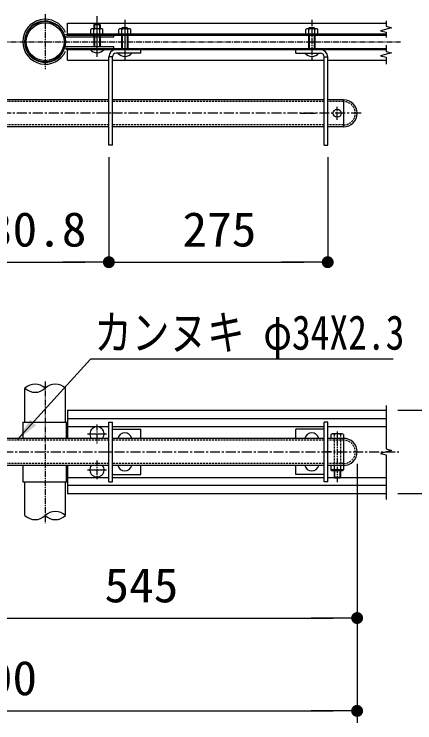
# Model space of a CAD drawing. Units: millimetres, scale not verified, with parts at other scales. Extents: x -5940 to 5940, y -4200 to 4200.
# Drawn here: x 3798 to 4805, y 264 to 2045 of the extents above; entities that cross this region are included whole.
import ezdxf
from ezdxf.enums import TextEntityAlignment as Align

# ---------------------------------------------------------------- set-up
doc = ezdxf.new("R2010")
doc.units = ezdxf.units.MM
doc.header["$LTSCALE"] = 20
for name, pattern in [('USER1', [0.375, 0.25, -0.125]), ('USER2', [1.125, 0.75, -0.125, 0.125, -0.125]), ('USER4', [2, 1.25, -0.25, 0.25, -0.25])]:
    doc.linetypes.add(name, pattern=pattern)
for name, color, linetype, lineweight in [('0-1_SUNPOU', 1, 'Continuous', 25), ('0-3_7詳細', 7, 'Continuous', 25), ('0-A_6文字', 7, 'Continuous', 25)]:
    doc.layers.add(name, color=color, linetype=linetype, lineweight=lineweight)
doc.styles.add('ＭＳ ゴシック', font='')
doc.styles.get('ＭＳ ゴシック').set_extended_font_data('MS Gothic')

# ---------------------------------------------------------------- blocks, each defined once
blk = doc.blocks.new('M1')
at = {"layer": '0-1_SUNPOU'}
blk.add_line((-5, 0), (-38.576, 0), dxfattribs=at)
for points in [[(0, 0), (-5, 0), (-4.961, 0.627)], [(0, 0), (-4.961, -0.627), (-5, 0)], [(0, 0), (-4.961, 0.627), (-4.843, 1.243)], [(0, 0), (-4.843, -1.243), (-4.961, -0.627)], [(0, 0), (-4.843, 1.243), (-4.649, 1.841)], [(0, 0), (-4.649, -1.841), (-4.843, -1.243)], [(0, 0), (-4.649, 1.841), (-4.382, 2.409)], [(0, 0), (-4.382, -2.409), (-4.649, -1.841)], [(0, 0), (-4.382, 2.409), (-4.045, 2.939)], [(0, 0), (-4.045, -2.939), (-4.382, -2.409)], [(0, 0), (-4.045, 2.939), (-3.645, 3.423)], [(0, 0), (-3.645, -3.423), (-4.045, -2.939)], [(0, 0), (-3.645, 3.423), (-3.187, 3.853)], [(0, 0), (-3.187, -3.853), (-3.645, -3.423)], [(0, 0), (-3.187, 3.853), (-2.679, 4.222)], [(0, 0), (-2.679, -4.222), (-3.187, -3.853)], [(0, 0), (-2.679, 4.222), (-2.129, 4.524)], [(0, 0), (-2.129, -4.524), (-2.679, -4.222)], [(0, 0), (-2.129, 4.524), (-1.545, 4.755)], [(0, 0), (-1.545, -4.755), (-2.129, -4.524)], [(0, 0), (-1.545, 4.755), (-0.937, 4.911)], [(0, 0), (-0.937, -4.911), (-1.545, -4.755)], [(0, 0), (-0.937, 4.911), (-0.314, 4.99)], [(0, 0), (-0.314, -4.99), (-0.937, -4.911)], [(0, 0), (-0.314, 4.99), (0.314, 4.99)], [(0, 0), (0.314, -4.99), (-0.314, -4.99)], [(0, 0), (0.314, 4.99), (0.937, 4.911)], [(0, 0), (0.937, 4.911), (1.545, 4.755)], [(0, 0), (1.545, 4.755), (2.129, 4.524)], [(0, 0), (2.129, 4.524), (2.679, 4.222)], [(0, 0), (2.679, 4.222), (3.187, 3.853)], [(0, 0), (3.187, 3.853), (3.645, 3.423)], [(0, 0), (3.645, 3.423), (4.045, 2.939)], [(0, 0), (4.045, 2.939), (4.382, 2.409)], [(0, 0), (4.382, 2.409), (4.649, 1.841)], [(0, 0), (4.649, 1.841), (4.843, 1.243)], [(0, 0), (4.843, 1.243), (4.961, 0.627)], [(0, 0), (4.961, 0.627), (5, 0)], [(0, 0), (0.937, -4.911), (0.314, -4.99)], [(0, 0), (1.545, -4.755), (0.937, -4.911)], [(0, 0), (2.129, -4.524), (1.545, -4.755)], [(0, 0), (2.679, -4.222), (2.129, -4.524)], [(0, 0), (3.187, -3.853), (2.679, -4.222)], [(0, 0), (3.645, -3.423), (3.187, -3.853)], [(0, 0), (4.045, -2.939), (3.645, -3.423)], [(0, 0), (4.382, -2.409), (4.045, -2.939)], [(0, 0), (4.649, -1.841), (4.382, -2.409)], [(0, 0), (4.843, -1.243), (4.649, -1.841)], [(0, 0), (4.961, -0.627), (4.843, -1.243)], [(0, 0), (5, 0), (4.961, -0.627)]]:
    blk.add_solid(points, dxfattribs=at)

msp = doc.modelspace()

# ---------------------------------------------------------------- linework, layer by layer
at = {"layer": '0-3_7詳細', "color": 1, "linetype": 'USER2'}
for p, q in [((3876.38, 2045.15), (3876.38, 1906.55)), ((4546.38, 2030.83), (4546.38, 1929.34)), ((2776.6, 1975.85), (4769.26, 1975.85)), ((4610.28, 1779.75), (4610.28, 1812.19)), ((4059.34, 1796.05), (4022.98, 1796.05)), ((4518.12, 1796.05), (4554.49, 1796.05)), ((3876.38, 1121.66), (3876.38, 766.01)), ((4006.38, 1013.88), (4006.38, 966.5)), ((4610.28, 996.68), (4610.28, 868.81)), ((4027, 945.19), (4045.38, 945.19)), ((4595.77, 945.19), (4577.38, 945.19)), ((4006.38, 923.88), (4006.38, 876.5))]:
    msp.add_line(p, q, dxfattribs=at)
at = {"layer": '0-3_7詳細', "color": 1}
for p, q in [((4006.38, 2039.83), (4006.38, 1938.34)), ((4076.38, 2030.83), (4076.38, 1929.34)), ((4036.38, 1686.05), (4036.38, 1421.85)), ((4036.38, 1686.05), (4036.38, 1421.85)), ((4586.38, 1686.05), (4586.38, 1421.85)), ((3634.78, 1421.85), (3976.38, 1421.85)), ((4096.38, 1421.85), (4526.38, 1421.85)), ((4762.93, 1050.19), (4980.34, 1050.19)), ((3982.69, 990.19), (4030.07, 990.19)), ((4660.28, 915.19), (4660.28, 264.28)), ((4660.28, 915.19), (4660.28, 527.66)), ((3982.69, 900.19), (4030.07, 900.19)), ((4762.93, 840.19), (4980.34, 840.19)), ((3630.28, 527.66), (4600.28, 527.66)), ((2920.28, 294.28), (4600.28, 294.28))]:
    msp.add_line(p, q, dxfattribs=at)
at = {"layer": '0-3_7詳細'}
for p, q in [((3932.38, 2022.45), (4732.93, 2022.45)), ((3932.38, 1992.45), (3932.38, 2022.45)), ((3998.38, 2018.45), (3999.98, 2020.05)), ((4014.38, 2018.45), (3998.38, 2018.45)), ((3998.38, 2018.45), (3998.38, 2008.65)), ((4012.78, 2020.05), (3999.98, 2020.05)), ((3999.98, 2020.05), (3999.98, 2008.65)), ((4012.78, 2020.05), (4012.78, 2008.65)), ((3931.93, 1995.65), (4732.93, 1995.65)), ((3991.38, 1995.65), (3991.38, 2007.05)), ((3991.38, 1995.65), (4021.38, 1995.65)), ((4017.74, 2008.65), (3994.87, 2008.65)), ((3998.88, 1995.65), (3998.88, 2007.05)), ((4013.88, 1995.65), (4013.88, 2007.05)), ((4021.38, 1995.65), (4021.38, 2007.05)), ((4061.38, 1995.65), (4061.38, 2007.05)), ((4087.74, 2008.65), (4064.87, 2008.65)), ((4084.38, 2009.45), (4068.38, 2009.45)), ((4068.38, 2009.45), (4068.38, 2008.65)), ((4068.88, 1995.65), (4068.88, 2007.05)), ((4082.78, 2011.05), (4069.98, 2011.05)), ((4082.78, 2011.05), (4084.38, 2009.45)), ((4082.78, 2011.05), (4082.78, 2008.65)), ((4083.88, 1995.65), (4083.88, 2007.05)), ((4084.38, 2009.45), (4084.38, 2008.65)), ((4091.38, 1995.65), (4091.38, 2007.05)), ((4531.38, 1995.65), (4531.38, 2007.05)), ((4557.74, 2008.65), (4534.87, 2008.65)), ((4538.38, 2009.45), (4539.98, 2011.05)), ((4538.38, 2009.45), (4538.38, 2008.65)), ((4554.38, 2009.45), (4538.38, 2009.45)), ((4538.88, 1995.65), (4538.88, 2007.05)), ((4539.98, 2011.05), (4539.98, 2008.65)), ((4552.78, 2011.05), (4539.98, 2011.05)), ((4552.78, 2011.05), (4552.78, 2008.65)), ((4553.88, 1995.65), (4553.88, 2007.05)), ((4561.38, 1995.65), (4561.38, 2007.05)), ((3931.93, 1992.45), (4732.93, 1992.45)), ((3931.93, 1987.85), (4048.88, 1987.85)), ((3998.38, 1991.85), (3998.38, 1963.85)), ((3999.98, 1991.85), (3999.98, 1963.85)), ((4012.78, 1991.85), (4012.78, 1963.85)), ((4014.38, 1991.85), (4014.38, 1963.85)), ((4048.88, 1987.85), (4048.88, 1992.45)), ((4068.38, 1992.45), (4068.38, 1959.25)), ((4069.98, 1992.45), (4069.98, 1959.25)), ((4082.78, 1992.45), (4082.78, 1959.25)), ((4084.38, 1992.45), (4084.38, 1959.25)), ((4538.38, 1992.45), (4538.38, 1959.25)), ((4539.98, 1992.45), (4539.98, 1959.25)), ((4552.78, 1992.45), (4552.78, 1959.25)), ((4554.38, 1992.45), (4554.38, 1959.25)), ((3931.93, 1963.85), (4048.88, 1963.85)), ((3931.93, 1959.25), (4732.93, 1959.25)), ((3932.38, 1929.25), (3932.38, 1959.25)), ((4048.88, 1959.25), (4048.88, 1963.85)), ((3931.93, 1956.05), (4732.93, 1956.05)), ((4116.38, 1956.05), (4054.38, 1956.05)), ((4116.38, 1947.05), (4054.38, 1947.05)), ((4116.38, 1947.05), (4116.38, 1956.05)), ((4506.38, 1947.05), (4568.38, 1947.05)), ((3932.38, 1929.25), (4036.38, 1929.25)), ((4036.38, 1716.05), (4036.38, 1938.05)), ((4045.38, 1938.05), (4036.38, 1938.05)), ((4045.38, 1716.05), (4045.38, 1938.05)), ((4045.38, 1929.25), (4577.38, 1929.25)), ((4577.38, 1716.05), (4577.38, 1938.05)), ((4577.38, 1938.05), (4586.38, 1938.05)), ((4586.38, 1716.05), (4586.38, 1938.05)), ((4586.38, 1929.25), (4732.93, 1929.25)), ((4036.38, 1830.05), (3574.78, 1830.05)), ((4577.38, 1830.05), (4045.38, 1830.05)), ((4626.28, 1830.05), (4586.38, 1830.05)), ((4626.28, 1830.05), (4626.28, 1762.05)), ((4036.38, 1762.05), (3574.78, 1762.05)), ((4577.38, 1762.05), (4045.38, 1762.05)), ((4626.28, 1762.05), (4586.38, 1762.05)), ((4045.38, 1716.05), (4036.38, 1716.05)), ((4577.38, 1716.05), (4586.38, 1716.05)), ((3825.58, 1020.19), (3825.58, 1105.19)), ((3927.18, 1020.19), (3927.18, 1105.19)), ((3932.38, 1050.19), (4732.93, 1050.19)), ((3932.38, 1050.19), (3932.38, 979.19)), ((3819.98, 1020.19), (3932.38, 1020.19)), ((3819.98, 1020.19), (3819.98, 979.19)), ((3928.88, 1020.19), (3928.88, 979.19)), ((3932.38, 1029.19), (4732.93, 1029.19)), ((4036.38, 870.19), (4036.38, 1020.19)), ((4036.38, 1020.19), (4045.38, 1020.19)), ((4045.38, 870.19), (4045.38, 1020.19)), ((4577.38, 870.19), (4577.38, 1020.19)), ((4586.38, 1020.19), (4577.38, 1020.19)), ((4586.38, 870.19), (4586.38, 1020.19)), ((3932.38, 1009.19), (4036.38, 1009.19)), ((4045.38, 1009.19), (4577.38, 1009.19)), ((4045.38, 1002.19), (4116.38, 1002.19)), ((4116.38, 979.19), (4116.38, 1002.19)), ((4506.38, 979.19), (4506.38, 1002.19)), ((4577.38, 1002.19), (4506.38, 1002.19)), ((4586.38, 1009.19), (4732.93, 1009.19)), ((4594.08, 988.59), (4594.08, 979.19)), ((4622.41, 990.19), (4597.88, 990.19)), ((4626.48, 988.59), (4626.48, 979.19)), ((4036.38, 979.19), (3574.78, 979.19)), ((4577.38, 979.19), (4045.38, 979.19)), ((4626.28, 979.19), (4586.38, 979.19)), ((4626.28, 979.19), (4626.28, 911.19)), ((4036.38, 911.19), (3574.78, 911.19)), ((3819.98, 911.19), (3819.98, 870.19)), ((3928.88, 911.19), (3928.88, 870.19)), ((3932.38, 911.19), (3932.38, 840.19)), ((4577.38, 911.19), (4045.38, 911.19)), ((4116.38, 888.19), (4116.38, 911.19)), ((4506.38, 888.19), (4506.38, 911.19)), ((4626.28, 911.19), (4586.38, 911.19)), ((4594.08, 911.19), (4594.08, 899.79)), ((4602.28, 911.19), (4602.28, 899.79)), ((4618.28, 911.19), (4618.28, 899.79)), ((4626.48, 911.19), (4626.48, 899.79)), ((4626.48, 899.79), (4594.08, 899.79)), ((4623.15, 898.19), (4597.98, 898.19)), ((4602.28, 898.19), (4602.28, 880.79)), ((4603.88, 898.19), (4603.88, 879.19)), ((4616.68, 898.19), (4616.68, 879.19)), ((4618.28, 898.19), (4618.28, 880.79)), ((3932.38, 881.19), (4036.38, 881.19)), ((4045.38, 888.19), (4116.38, 888.19)), ((4045.38, 881.19), (4577.38, 881.19)), ((4577.38, 888.19), (4506.38, 888.19)), ((4586.38, 881.19), (4602.28, 881.19)), ((4603.88, 879.19), (4602.28, 880.79)), ((4618.28, 880.79), (4602.28, 880.79)), ((4616.68, 879.19), (4603.88, 879.19)), ((4616.68, 879.19), (4618.28, 880.79)), ((4618.28, 881.19), (4732.93, 881.19)), ((3819.98, 870.19), (3932.38, 870.19)), ((3825.58, 785.19), (3825.58, 870.19)), ((3927.18, 785.19), (3927.18, 870.19)), ((3932.38, 861.19), (4732.93, 861.19)), ((4036.38, 870.19), (4045.38, 870.19)), ((4586.38, 870.19), (4577.38, 870.19)), ((3932.38, 840.19), (4732.93, 840.19))]:
    msp.add_line(p, q, dxfattribs=at)
at = {"layer": '0-3_7詳細', "linetype": 'USER1'}
for p, q in [((4036.38, 1825.45), (3574.78, 1825.45)), ((4577.38, 1825.45), (4045.38, 1825.45)), ((4626.28, 1825.45), (4586.38, 1825.45)), ((4036.38, 1766.65), (3574.78, 1766.65)), ((4577.38, 1766.65), (4045.38, 1766.65)), ((4626.28, 1766.65), (4586.38, 1766.65)), ((4602.28, 988.59), (4602.28, 911.19)), ((4618.28, 988.59), (4618.28, 911.19)), ((4036.38, 974.59), (3574.78, 974.59)), ((4577.38, 974.59), (4045.38, 974.59)), ((4626.28, 974.59), (4586.38, 974.59)), ((4036.38, 915.79), (3574.78, 915.79)), ((4577.38, 915.79), (4045.38, 915.79)), ((4626.28, 915.79), (4586.38, 915.79))]:
    msp.add_line(p, q, dxfattribs=at)
at = {"layer": '0-3_7詳細', "color": 1, "linetype": 'USER4'}
for p, q in [((4670.43, 1796.05), (2854.94, 1796.05)), ((2770.57, 945.19), (4769.26, 945.19))]:
    msp.add_line(p, q, dxfattribs=at)
at = {"layer": '0-3_7詳細'}
for points in [[(4012.78, 2020.05), (4014.38, 2018.45), (4014.38, 2008.65)], [(4732.93, 2028.21), (4732.93, 2014.95), (4746.92, 2011.2), (4718.93, 2003.7), (4732.93, 1999.95), (4732.93, 1986.6)], [(4068.38, 2009.45), (4069.98, 2011.05), (4069.98, 2008.65)], [(4552.78, 2011.05), (4554.38, 2009.45), (4554.38, 2008.65)], [(4732.93, 1966.86), (4732.93, 1951.75), (4746.92, 1948), (4718.93, 1940.5), (4732.93, 1936.75), (4732.93, 1919.92)], [(4506.38, 1947.05), (4506.38, 1956.05), (4568.38, 1956.05)], [(4751.27, 1178.07), (3990.55, 1178.07), (3806.93, 976.07)], [(4732.93, 1061.92), (4732.93, 952.69), (4746.92, 948.94), (4718.93, 941.44), (4732.93, 937.69), (4732.93, 825.91)]]:
    msp.add_lwpolyline(points, dxfattribs=at)
for centre, radius in [((3876.38, 1975.85), 50.8), ((3876.38, 1975.85), 47.6), ((4610.28, 1796.05), 10)]:
    msp.add_circle(centre, radius, dxfattribs=at)
for centre, radius, start, end in [((3876.38, 1975.85), 56.4, 24.40065, 335.59935), ((3876.38, 1975.85), 51.8, 24.40065, 335.59935), ((3931.93, 1997.05), 4.6, 204.40065, 270), ((3995.13, 2003.47), 5.18, 43.62212, 136.37788), ((4006.38, 1990.27), 18.38, 65.91485, 114.08515), ((4017.63, 2003.46), 5.19, 43.75516, 136.24484), ((4065.13, 2003.47), 5.18, 43.62212, 136.37788), ((4076.38, 1990.27), 18.38, 65.91485, 114.08515), ((4087.63, 2003.46), 5.19, 43.75516, 136.24484), ((4535.13, 2003.47), 5.18, 43.62212, 136.37788), ((4546.38, 1990.27), 18.38, 65.91485, 114.08515), ((4557.63, 2003.46), 5.19, 43.75516, 136.24484), ((3931.93, 1997.05), 9.2, 204.40065, 270), ((3931.93, 1954.65), 9.2, 90, 155.59935), ((3931.93, 1954.65), 4.6, 90, 155.59935), ((4006.79, 1971.37), 23.32, 221.06115, 318.93885), ((4054.38, 1938.05), 18, 90, 180), ((4054.38, 1938.05), 9, 90, 180), ((4076.79, 1962.37), 23.32, 221.06115, 318.93885), ((4546.79, 1962.37), 23.32, 221.06115, 318.93885), ((4568.38, 1938.05), 18, 0, 90), ((4568.38, 1938.05), 9, 0, 90), ((4626.28, 1796.05), 34, 270, 90), ((3850.98, 1078.65), 36.74, 46.26576, 133.73424), ((3850.98, 1131.74), 36.74, 226.26576, 313.73424), ((3901.78, 1078.65), 36.74, 46.26576, 133.73424), ((4006.38, 990.19), 18, 322.33011, 217.66989), ((4076.38, 975.19), 18, 12.83959, 167.16041), ((4546.38, 975.19), 18, 12.83959, 167.16041), ((4598.18, 984.17), 6.03, 47.18249, 132.81751), ((4610.28, 969.39), 20.8, 67.38014, 112.61986), ((4622.38, 984.14), 6.05, 47.363, 132.637), ((4626.28, 945.19), 34, 270, 90), ((4006.38, 900.19), 18, 142.33011, 37.66989), ((4076.38, 915.19), 18, 192.83959, 347.16041), ((4546.38, 915.19), 18, 192.83959, 347.16041), ((4598.18, 904.23), 6.04, 227.28053, 312.71947), ((4610.28, 918.99), 20.8, 247.38014, 292.61986), ((4622.38, 904.06), 5.92, 226.1605, 313.8395), ((3850.98, 811.74), 36.74, 226.26576, 313.73424), ((3901.78, 758.65), 36.74, 46.26576, 133.73424), ((3901.78, 811.74), 36.74, 226.26576, 313.73424)]:
    msp.add_arc(centre, radius, start, end, dxfattribs=at)
at = {"layer": '0-3_7詳細', "linetype": 'USER1'}
for centre in [(4626.28, 1796.05), (4626.28, 945.19)]:
    msp.add_arc(centre, 29.4, 270, 90, dxfattribs=at)
at = {"layer": '0-3_7詳細'}
msp.add_solid([(3805.58, 974.59), (3838.23, 1026), (3853.65, 1011.98)], dxfattribs=at)

# ---------------------------------------------------------------- block references
at = {"layer": '0-3_7詳細', "xscale": 3, "yscale": 3}
for p in [(4036.38, 1421.85), (4586.38, 1421.85), (4660.28, 527.66), (4660.28, 294.28)]:
    msp.add_blockref('M1', p, dxfattribs=at)
at = {"layer": '0-3_7詳細', "xscale": 3, "yscale": 3, "rotation": 180}
msp.add_blockref('M1', (4036.38, 1421.85), dxfattribs=at)

# ---------------------------------------------------------------- texts
at = {"layer": '0-3_7詳細', "style": 'ＭＳ ゴシック', "width": 1.05}
for s, p in [('230.8', (3670.58, 1435.2)), ('275', (4221.38, 1435.2)), ('545', (4025.28, 541.01)), ('900', (3670.28, 307.63))]:
    msp.add_text(s, height=86.66, dxfattribs=at).set_placement(p, align=Align.BOTTOM_LEFT)
at = {"layer": '0-A_6文字', "style": 'ＭＳ ゴシック', "width": 0.8}
msp.add_text('カンヌキ φ34X2.3', height=86.59, dxfattribs=at).set_placement((3999.65, 1175.99), align=Align.BOTTOM_LEFT)

doc.saveas('drawing.dxf')
